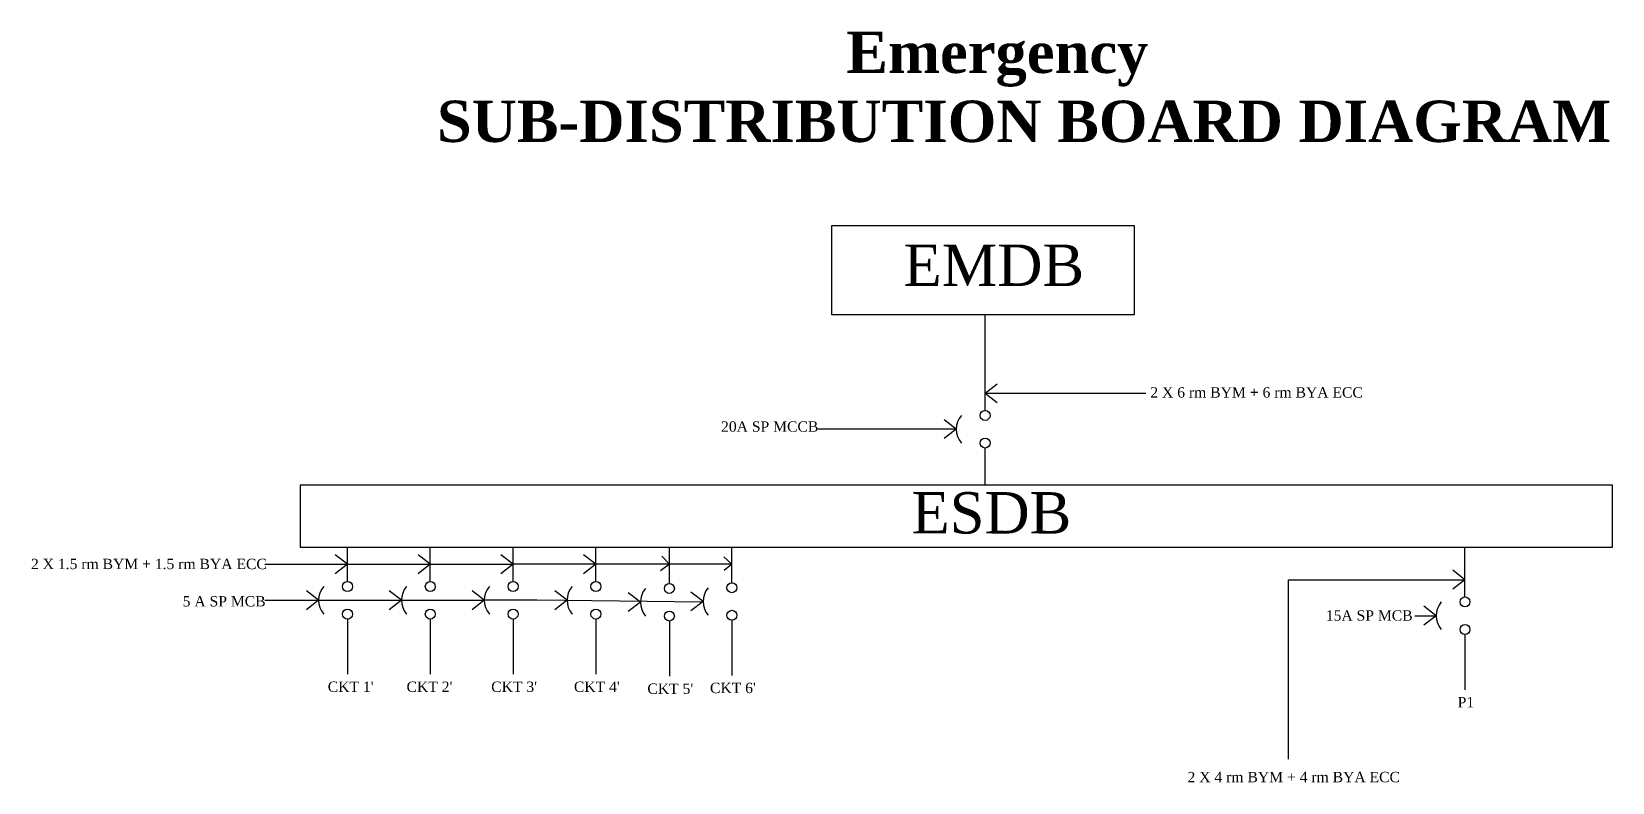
# Model space of a CAD drawing. Header units: inches. Extents: x 5 to 234, y 0 to 109.
import ezdxf

# ---------------------------------------------------------------- set-up
doc = ezdxf.new("R2010")
doc.units = ezdxf.units.IN
doc.header["$MEASUREMENT"] = 0

msp = doc.modelspace()

# ---------------------------------------------------------------- linework, layer by layer
for p, q in [((143.44, 53.83), (143.44, 67.7)), ((143.44, 56.33), (145.21, 57.69)), ((143.44, 56.33), (166.74, 56.33)), ((143.44, 56.33), (145.21, 54.96)), ((139.26, 51.1), (119.22, 51.1)), ((139.26, 51.1), (137.49, 52.47)), ((139.26, 51.1), (137.49, 49.74)), ((143.44, 43.01), (143.44, 48.38)), ((44.18, 43.01), (44.18, 34.02)), ((234.36, 43.01), (44.18, 43.01)), ((234.36, 34.02), (234.36, 43.01)), ((44.18, 34.02), (213.3, 34.02)), ((51.03, 31.52), (49.26, 32.89)), ((51.03, 29.02), (51.03, 34.02)), ((63.03, 31.52), (61.26, 32.89)), ((63.03, 29.02), (63.03, 34.02)), ((75.03, 31.52), (73.26, 32.89)), ((75.03, 29.02), (75.03, 34.02)), ((87.03, 31.52), (85.26, 32.89)), ((87.03, 29.02), (87.03, 34.02)), ((97.68, 31.52), (96.59, 32.7)), ((97.68, 28.75), (97.68, 34.02)), ((106.75, 31.52), (105.59, 32.59)), ((106.75, 28.85), (106.75, 34.02)), ((213, 31.79), (213, 34.02)), ((213.3, 34.02), (234.36, 34.02)), ((39.03, 31.52), (75.03, 31.52)), ((51.03, 31.52), (49.26, 30.16)), ((63.03, 31.52), (61.26, 30.16)), ((75.03, 31.52), (73.26, 30.16)), ((80.68, 31.52), (75.03, 31.52)), ((106.75, 31.52), (80.68, 31.52)), ((87.03, 31.52), (85.26, 30.16)), ((97.68, 31.52), (96.41, 30.58)), ((106.75, 31.52), (105.63, 30.62)), ((213, 29.29), (211.23, 30.65)), ((213, 26.79), (213, 31.79)), ((46.85, 26.3), (45.08, 27.66)), ((58.85, 26.3), (57.08, 27.66)), ((70.85, 26.3), (69.08, 27.66)), ((82.85, 26.3), (81.08, 27.66)), ((102.57, 26.13), (100.8, 27.49)), ((187.4, 29.29), (213, 29.29)), ((187.4, 3.28), (187.4, 29.29)), ((213, 29.29), (211.23, 27.92)), ((39.03, 26.3), (70.85, 26.3)), ((46.85, 26.3), (45.08, 24.93)), ((58.85, 26.3), (57.08, 24.93)), ((70.85, 26.3), (69.08, 24.93)), ((78.46, 26.3), (70.85, 26.3)), ((102.43, 26.02), (78.46, 26.3)), ((82.85, 26.3), (81.08, 24.93)), ((93.5, 26.02), (91.72, 27.39)), ((93.5, 26.02), (91.72, 24.66)), ((102.57, 26.13), (100.8, 24.76)), ((208.82, 24.07), (207.05, 25.43)), ((51.03, 23.57), (51.03, 15.57)), ((63.03, 23.57), (63.03, 15.57)), ((75.03, 23.57), (75.03, 15.57)), ((87.03, 23.57), (87.03, 15.57)), ((97.68, 23.3), (97.68, 15.3)), ((106.75, 23.41), (106.75, 15.41)), ((205.74, 24.07), (208.82, 24.07)), ((208.82, 24.07), (207.05, 22.7)), ((213, 21.34), (213, 13.34))]:
    msp.add_line(p, q)
msp.add_lwpolyline([(121.24, 80.63), (165.05, 80.63), (165.05, 67.7), (121.24, 67.7)], close=True)
for centre in [(143.44, 53.1), (143.44, 49.1), (51.03, 28.3), (63.03, 28.3), (75.03, 28.3), (87.03, 28.3), (97.68, 28.02), (106.75, 28.13), (213, 26.07), (51.03, 24.3), (63.03, 24.3), (75.03, 24.3), (87.03, 24.3), (97.68, 24.02), (106.75, 24.13), (213, 22.07)]:
    msp.add_circle(centre, 0.724)
for centre in [(142.33, 51.1), (49.92, 26.3), (61.92, 26.3), (73.92, 26.3), (85.92, 26.3), (96.56, 26.02), (105.64, 26.13), (211.89, 24.07)]:
    msp.add_arc(centre, 3.07, 139.3352, 220.6648)

# ---------------------------------------------------------------- texts
for s, insert, char_height, width, attachment_point in [('{\\fTimes New Roman|b1|i0|c0|p18;^I^I     Emergency \\PSUB-DISTRIBUTION BOARD DIAGRAM\\P                        }', (63.99, 108.74), 6, 168.1503, 1), ('{\\fTimes New Roman|b0|i0|c0|p18;EMDB}', (131.62, 74.86), 6, 41.7795, 4), ('{\\fTimes New Roman|b0|i0|c0|p18;2 X 6 rm BYM \\fTimes New Roman|b1|i0|c0|p18;+\\fTimes New Roman|b0|i0|c0|p18; 6 rm BYA ECC}', (167.39, 57.19), 1.5, 37.653, 1), ('\\pt0;{\\fTimes New Roman|b0|i0|c0|p18;20A SP MCCB}', (105.17, 52.24), 1.5, 18.7794, 1), ('{\\fTimes New Roman|b0|i0|c0|p18; ESDB}', (130.51, 38.94), 6, 41.7795, 4), ('{\\fTimes New Roman|b0|i0|c0|p18;2 X 1.5 rm BYM + 1.5 rm BYA ECC}', (5.15, 32.32), 1.5, 33.6854, 1), ('\\pt0;{\\fTimes New Roman|b0|i0|c0|p18;5 A SP MCB}', (27.14, 26.91), 1.5, 18.7794, 1), ('\\pt0;{\\fTimes New Roman|b0|i0|c0|p18;15A SP MCB}', (192.82, 24.85), 1.5, 18.7794, 1), ("\\pt0;{\\fTimes New Roman|b0|i0|c0|p18;CKT 1'}", (48.17, 14.52), 1.5, 18.7794, 1), ("\\pt0;{\\fTimes New Roman|b0|i0|c0|p18;CKT 2'}", (59.59, 14.52), 1.5, 18.7794, 1), ("\\pt0;{\\fTimes New Roman|b0|i0|c0|p18;CKT 3'}", (71.86, 14.52), 1.5, 18.7794, 1), ("\\pt0;{\\fTimes New Roman|b0|i0|c0|p18;CKT 4'}", (83.85, 14.52), 1.5, 18.7794, 1), ("\\pt0;{\\fTimes New Roman|b0|i0|c0|p18;CKT 5'}", (94.5, 14.24), 1.5, 18.7794, 1), ("\\pt0;{\\fTimes New Roman|b0|i0|c0|p18;CKT 6'}", (103.57, 14.35), 1.5, 18.7794, 1), ('\\pt0;{\\fTimes New Roman|b0|i0|c0|p18;P1}', (211.94, 12.28), 1.5, 18.7794, 1), ('{\\fTimes New Roman|b0|i0|c0|p18;2 X 4 rm BYM + 4 rm BYA ECC}', (172.78, 1.43), 1.5, 33.3324, 1)]:
    msp.add_mtext(s, dxfattribs=dict(insert=insert, char_height=char_height, width=width, attachment_point=attachment_point))

doc.saveas('drawing.dxf')
